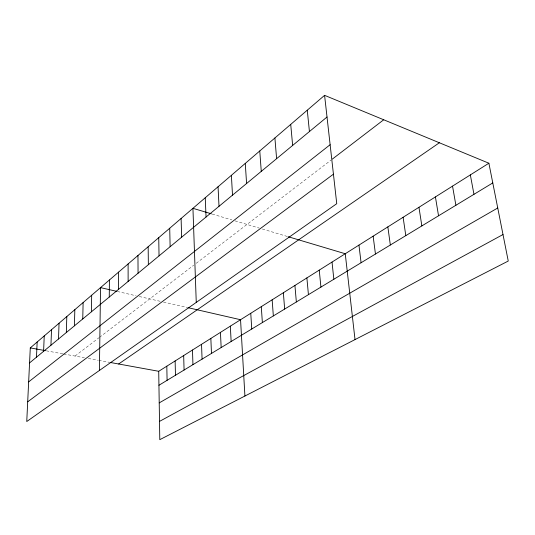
<?xml version="1.0" encoding="UTF-8"?>
<svg xmlns="http://www.w3.org/2000/svg" width="535" height="535" viewBox="0 0 535 535"><rect width="100%" height="100%" fill="white"/><g stroke="black" fill="none" stroke-linecap="round" stroke-linejoin="round"><path stroke-width="0.4" stroke-dasharray="2.67 2.01" d="M75.047 356.056L98.928 337.779M99.543 337.304L193.67 265.253M196.198 263.32L331.065 160.079M46.271 350.82L62.849 353.836M63.658 353.983L84.403 357.761M88.295 358.47L97.932 360.222M98.734 360.369L109.14 362.262M117.279 291.461L136.077 295.775M139.287 296.51L160.232 301.312M163.469 302.054L187.15 307.485M212.201 214.06L231.822 219.912M235.012 220.861L259.268 228.097M262.337 229.013L287.442 236.503"/><path stroke-width="0.8" d="M118.529 289.375L118.603 272.114M109.26 297.032L109.414 279.999M99.41 370.467L100.526 287.623L116.483 291.281M91.378 311.818L91.679 295.22M82.751 318.947L83.119 302.569M74.405 325.848L74.833 309.671M66.333 332.523L66.815 316.553M58.516 338.989L59.051 323.22M50.939 345.249L51.527 329.68M43.596 351.321L44.231 335.94M36.474 357.206L37.156 342.012M324.584 95.337L30.288 347.904L26.75 421.526L336.749 203.681L324.584 95.337L488.883 163.222L508.25 261.047L159.791 439.663L158.721 371.29L488.883 163.222M29.565 362.917L327.019 117.011M28.656 381.89L330.128 144.711M332.369 159.076L383.715 119.773M27.7 401.818L333.439 174.163M118.65 363.994L439.362 142.765M158.942 385.267L492.782 182.916M159.216 402.902L497.744 207.988M159.504 421.393L503 234.537M30.288 347.904L45.488 350.672M109.936 362.409L158.721 371.29M187.925 307.658L240.549 319.723L244.916 396.027M211.412 213.826L192.941 208.316L196.258 302.409M288.245 236.737L345.249 253.744L355.019 339.591M470.339 174.912L473.963 194.319M452.53 186.133L455.894 205.273M435.416 196.92L438.539 215.792M418.952 207.292L421.854 225.904M403.109 217.277L405.804 235.634M387.848 226.9L390.343 245.003M373.136 236.169L375.45 254.031M358.945 245.11L361.085 262.738M332.021 262.076L333.847 279.25M307.264 110.203L309.431 131.556M319.241 270.135L320.926 287.081M306.883 277.919L308.434 294.651M290.719 124.401L292.645 145.433M294.925 285.456L296.35 301.974M274.903 137.976L276.608 158.688M283.356 292.745L284.66 309.063M272.148 299.814L273.338 315.924M259.769 150.957L261.267 171.374M261.287 306.655L262.371 322.572M245.277 163.396L246.582 183.512M250.761 313.289L251.744 329.012M231.381 175.326L232.511 195.148M230.344 326.156L231.14 341.504M218.053 186.768L219.009 206.303M220.447 332.389L221.162 347.549M205.246 197.756L206.055 217.016M210.85 338.441L211.472 353.421M201.528 344.319L202.076 359.119M192.473 350.024L192.948 364.649M181.104 218.474L181.646 237.192M183.672 355.568L184.08 370.026M175.126 360.951L175.467 375.249M169.715 228.251L170.13 246.715M166.813 366.194L167.087 380.325M158.741 237.667L159.042 255.877M148.162 246.742L148.362 264.711M137.963 255.503L138.063 273.224M128.112 263.949L128.126 281.443"/></g></svg>
